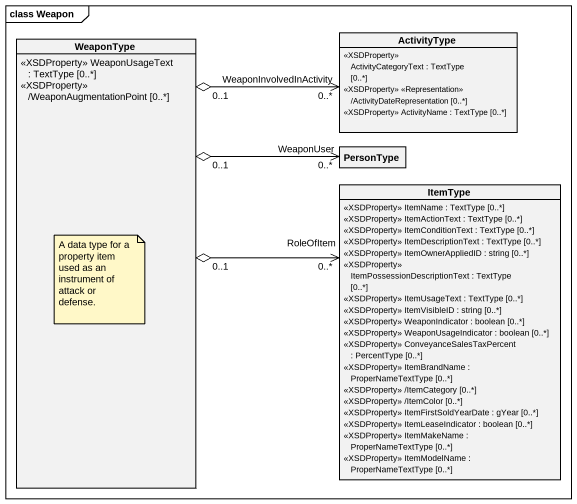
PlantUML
@startuml
mainframe class Weapon
hide circle
hide empty members
class WeaponType {
  <<XSDProperty>> WeaponUsageText : TextType [0..*]
  <<XSDProperty>> /WeaponAugmentationPoint [0..*]
}
class ActivityType {
  <<XSDProperty>> ActivityCategoryText : TextType [0..*]
  <<XSDProperty>> <<Representation>> /ActivityDateRepresentation [0..*]
  <<XSDProperty>> ActivityName : TextType [0..*]
}
class PersonType
class ItemType {
  <<XSDProperty>> ItemName : TextType [0..*]
  <<XSDProperty>> ItemActionText : TextType [0..*]
  <<XSDProperty>> ItemConditionText : TextType [0..*]
  <<XSDProperty>> ItemDescriptionText : TextType [0..*]
  <<XSDProperty>> ItemOwnerAppliedID : string [0..*]
  <<XSDProperty>> ItemPossessionDescriptionText : TextType [0..*]
  <<XSDProperty>> ItemUsageText : TextType [0..*]
  <<XSDProperty>> ItemVisibleID : string [0..*]
  <<XSDProperty>> WeaponIndicator : boolean [0..*]
  <<XSDProperty>> WeaponUsageIndicator : boolean [0..*]
  <<XSDProperty>> ConveyanceSalesTaxPercent : PercentType [0..*]
  <<XSDProperty>> ItemBrandName : ProperNameTextType [0..*]
  <<XSDProperty>> /ItemCategory [0..*]
  <<XSDProperty>> /ItemColor [0..*]
  <<XSDProperty>> ItemFirstSoldYearDate : gYear [0..*]
  <<XSDProperty>> ItemLeaseIndicator : boolean [0..*]
  <<XSDProperty>> ItemMakeName : ProperNameTextType [0..*]
  <<XSDProperty>> ItemModelName : ProperNameTextType [0..*]
}
WeaponType "0..1" o-right-> "WeaponInvolvedInActivity\n0..*" ActivityType
WeaponType "0..1" o-right-> "WeaponUser\n0..*" PersonType
WeaponType "0..1" o-right-> "RoleOfItem\n0..*" ItemType
note bottom of WeaponType : A data type for a property item used as an instrument of attack or defense.
@enduml
